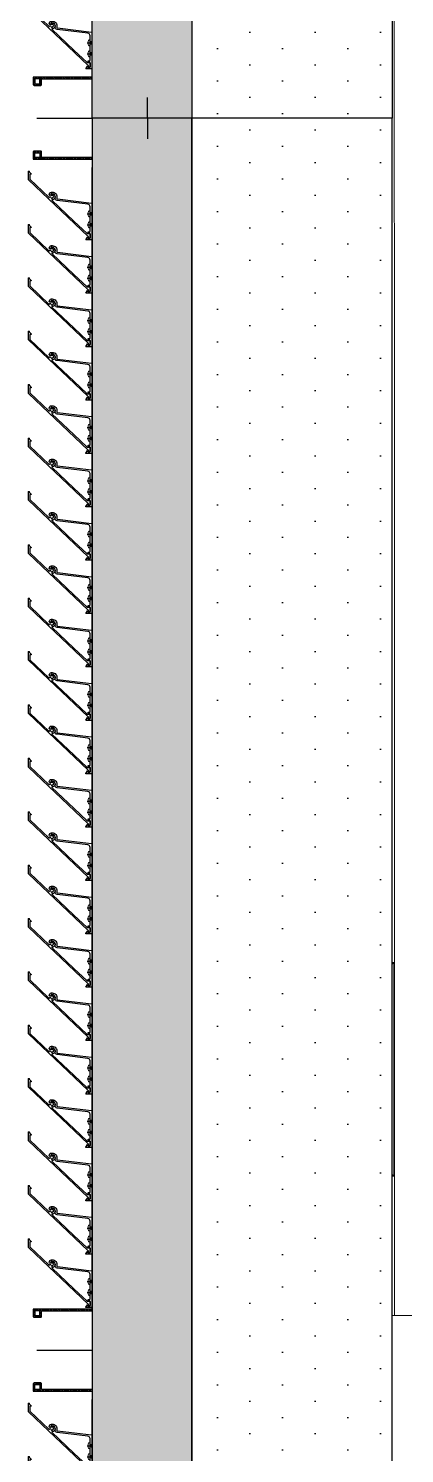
# Model space of a CAD drawing. Header units: millimetres. Extents: x 652937 to 1670132, y 1473552 to 2851037.
# Drawn here: x 696048 to 696505, y 1490579 to 1492314 of the extents above; entities that cross this region are included whole.
import ezdxf

# ---------------------------------------------------------------- set-up
doc = ezdxf.new("R2010")
doc.units = ezdxf.units.MM
doc.set_wipeout_variables(frame=1)
for name, pattern in [('CENTER', [50.8, 31.75, -6.35, 6.35, -6.35]), ('HIDDEN', [0.375, 0.25, -0.125]), ('XKITLINE00', [0]), ('XKITLINE02', [4, 2, -2])]:
    doc.linetypes.add(name, pattern=pattern)
for name, color, linetype in [('010 - ASPG_ACCESSORIES_MAIN_COLOR_1', 7, 'Continuous'), ('010 - ASPG_EXTR_MAIN_COLOR_2', 7, 'Continuous'), ('010 - ASPG_FLASHING_HATCH_', 7, 'Continuous'), ('010 - ASPG_FLASHING_MAIN_COLOR_2', 7, 'Continuous'), ('010 - ASPG_FLASHING_MAIN_COLOR_4', 7, 'Continuous'), ('010 - ASPG_FLASHING_WIPEOUT_', 7, 'Continuous'), ('010 - ASPG_FLASING_WIPEOUT_', 7, 'Continuous'), ('010 - ASPG_FRAMING_CUT_COLOR_4', 7, 'Continuous'), ('010 - ASPG_FRAMING_HATCH_', 7, 'Continuous'), ('010 - ASPG_FRAMING_MAIN_COLOR_2', 7, 'Continuous'), ('010 - ASPG_FRAMING_SUB_COLOR_2', 7, 'Continuous'), ('010 - ASPG_FRAMING_WIPEOUT_', 7, 'Continuous'), ('BOLT & SCREW', 7, 'Continuous'), ('Center Line', 7, 'CENTER')]:
    doc.layers.add(name, color=color, linetype=linetype)
for name, color, linetype, plot in [('010 - ASPG_EXTR_DEF_SUB', 7, 'Continuous', False), ('010 - ASPG_FASTERN_DEF_SUB', 7, 'Continuous', False), ('010 - ASPG_FRAMING_DEF_SUB', 7, 'Continuous', False)]:
    doc.layers.add(name, color=color, linetype=linetype, plot=plot)
for name, color, linetype, lineweight in [('12-GRID', 7, 'CENTER', 13), ('A-COLOMN', 7, 'Continuous', 9), ('A-WALL', 7, 'Continuous', 25), ('Bolt', 7, 'Continuous', 0), ('Part', 7, 'Continuous', 0), ('S-230-A-FLOOR', 7, 'Continuous', 9), ('SCREW', 7, 'Continuous', 5)]:
    doc.layers.add(name, color=color, linetype=linetype, lineweight=lineweight)
pattern_1 = [(270, (1257419.24324, -520041.6224), (0.65495992507, -1.1344238721), [0.7562825814, -1.5125651628]), (30, (1257419.24324, -520041.6224), (0.65495992936, 1.1344238696), [0.7562825814, -1.5125651628]), (330, (1257419.24324, -520041.6224), (1.30991985442, -2.48e-09), [-1.5125651628, 0.7562825814])]
pattern_2 = [(315, (1257419.4929, -520021.6224), (1.3369313545, 1.3369313545), []), (45, (1257419.4929, -520021.6224), (-1.3369313545, 1.3369313545), [])]
pattern_3 = [(270, (1257419.4425, -520043.9224), (0.65495992507, -1.1344238721), [0.7562825814, -1.5125651628]), (30, (1257419.4425, -520043.9224), (0.65495992936, 1.1344238696), [0.7562825814, -1.5125651628]), (330, (1257419.4425, -520043.9224), (1.30991985442, -2.48e-09), [-1.5125651628, 0.7562825814])]
pattern_4 = [(315, (1257419.1929, -520023.9224), (1.3369313545, 1.3369313545), []), (45, (1257419.1929, -520023.9224), (-1.3369313545, 1.3369313545), [])]
pattern_5 = [(0, (0, 0), (3.96875, 7.9375), [0, -7.9375])]
pattern_6 = [(0, (0, 0), (19.84375, 39.6875), [0, -39.6875])]

# ---------------------------------------------------------------- blocks, each defined once
blk = doc.blocks.new('21')
at = {"layer": 'A-COLOMN', "color": 7}
for p, q in [((0, 0.0692), (0, -0.0692)), ((-0.0692, 0), (0.0692, 0))]:
    blk.add_line(p, q, dxfattribs=at)
at = {"layer": 'A-COLOMN', "color": 7, "ltscale": 3}
blk.add_lwpolyline([(-0.15, 0.15), (0.15, 0.15), (0.15, -0.15), (-0.15, -0.15)], close=True, dxfattribs=at)
blk = doc.blocks.new('3')
at = {"layer": 'Bolt', "color": 7, "linetype": 'XKITLINE00', "lineweight": 0}
for p, q in [((-123.5115, 63.1652), (-123.4649, 63.1652)), ((-123.5115, 63.1652), (-123.4649, 63.1652)), ((-123.4415, 63.2352), (-123.4415, 63.1886)), ((-123.4415, 63.2352), (-123.4415, 63.1886)), ((-123.3715, 63.1652), (-123.4181, 63.1652)), ((-123.3715, 63.1652), (-123.4181, 63.1652)), ((-123.2115, 63.1652), (-123.1649, 63.1652)), ((-123.2115, 63.1652), (-123.1649, 63.1652)), ((-123.1415, 63.2352), (-123.1415, 63.1886)), ((-123.1415, 63.2352), (-123.1415, 63.1886)), ((-123.0715, 63.1652), (-123.1181, 63.1652)), ((-123.0715, 63.1652), (-123.1181, 63.1652)), ((-123.4415, 63.0952), (-123.4415, 63.1418)), ((-123.4415, 63.0952), (-123.4415, 63.1418)), ((-123.1415, 63.0952), (-123.1415, 63.1418)), ((-123.1415, 63.0952), (-123.1415, 63.1418)), ((-123.6915, 62.6922), (-123.6915, 62.6456)), ((-122.8915, 62.6922), (-122.8915, 62.6456)), ((-123.7615, 62.6222), (-123.7149, 62.6222)), ((-123.6915, 62.5522), (-123.6915, 62.5988)), ((-123.6215, 62.6222), (-123.6681, 62.6222)), ((-122.9615, 62.6222), (-122.9149, 62.6222)), ((-122.8915, 62.5522), (-122.8915, 62.5988)), ((-122.8215, 62.6222), (-122.8681, 62.6222))]:
    blk.add_line(p, q, dxfattribs=at)
at = {"layer": 'Bolt', "color": 7, "linetype": 'XKITLINE02', "lineweight": 0}
for p, q in [((-123.3065, 62.6572), (-123.2765, 62.6572)), ((-123.2765, 62.7197), (-123.2515, 62.7197)), ((-123.3461, 62.6222), (-123.1315, 62.6222)), ((-123.3065, 62.5872), (-123.2765, 62.5872)), ((-123.2765, 62.5247), (-123.2515, 62.5247))]:
    blk.add_line(p, q, dxfattribs=at)
at = {"layer": 'Part', "color": 7, "linetype": 'HIDDEN', "lineweight": 0, "ltscale": 5}
for p, q in [((-111.6117, 63.4523), (-124.6663, 63.4531)), ((-111.6117, 62.9073), (-124.6663, 62.9081))]:
    blk.add_line(p, q, dxfattribs=at)
at = {"layer": 'Part', "color": 7, "linetype": 'XKITLINE02', "lineweight": 0}
for p, q in [((-123.3065, 63.4652), (-123.3065, 62.8972)), ((-123.3065, 62.8972), (-123.3065, 63.4652)), ((-123.2765, 63.4652), (-123.2765, 62.8972)), ((-123.2765, 62.8972), (-123.2765, 63.4652)), ((-123.2765, 63.0152), (-123.3065, 63.0152)), ((-123.2765, 62.7722), (-123.2765, 62.4722))]:
    blk.add_line(p, q, dxfattribs=at)
at = {"layer": 'Part', "color": 7, "lineweight": 0}
for p, q in [((-123.8415, 62.8972), (-123.9415, 62.9972)), ((-122.6415, 62.9972), (-122.7415, 62.8972)), ((-123.2515, 62.7722), (-123.2515, 62.4722)), ((-123.9415, 62.2472), (-123.8415, 62.3472)), ((-122.7415, 62.3472), (-122.6415, 62.2472))]:
    blk.add_line(p, q, dxfattribs=at)
for points in [[(-124.6663, 62.8681), (-111.6117, 62.8673), (-111.6117, 63.4923), (-124.6663, 63.4931)], [(-123.8415, 62.8972), (-122.7415, 62.8972), (-122.7415, 62.3472), (-123.8415, 62.3472)], [(-123.0415, 62.4122), (-123.2765, 62.4122), (-123.2765, 62.8322), (-123.0415, 62.8322), (-123.0415, 62.8722), (-123.5415, 62.8722), (-123.5415, 62.8322), (-123.3065, 62.8322), (-123.3065, 62.4122), (-123.5415, 62.4122), (-123.5415, 62.3722), (-123.0415, 62.3722)]]:
    blk.add_lwpolyline(points, close=True, dxfattribs=at)
at = {"layer": 'Part', "color": 7, "linetype": 'XKITLINE02', "lineweight": 0}
blk.add_lwpolyline([(-123.5415, 62.8972), (-123.5415, 63.4652), (-123.0415, 63.4652), (-123.0415, 62.8972)], dxfattribs=at)
at = {"layer": 'Part', "color": 7, "lineweight": 0}
for points in [[(-123.0415, 62.9972), (-122.6415, 62.9972), (-122.6415, 62.2472), (-123.9415, 62.2472), (-123.9415, 62.9972), (-123.5415, 62.9972)], [(-123.2765, 62.4722), (-122.9765, 62.4722), (-122.9765, 62.7722), (-123.2765, 62.7722)]]:
    blk.add_lwpolyline(points, dxfattribs=at)
at = {"layer": 'Part', "color": 7, "linetype": 'HIDDEN', "lineweight": 0}
blk.add_lwpolyline([(-123.5415, 62.9972), (-123.0415, 62.9972)], dxfattribs=at)
blk = doc.blocks.new('W-1-PP18-ST_ENT3_REV02_20260413-050421_PP18_ENT3_MAIN_PLAN')
at = {"layer": 'A-WALL', "color": 7, "linetype": 'HIDDEN', "lineweight": 13, "ltscale": 8}
blk.add_lwpolyline([(-4084.5, -1906), (-4085, 755.8)], dxfattribs=at)
at = {"layer": 'A-WALL', "color": 7, "lineweight": 13}
blk.add_lwpolyline([(-3834.8, 755.8), (-3834.5, -1906.2)], dxfattribs=at)
at = {"color": 7, "xscale": 200.000000000001, "yscale": 200.000000000001, "zscale": 200.000000000001, "rotation": 90}
blk.add_blockref('3', (8614.4, 23052.3), dxfattribs=at)
at = {"layer": 'S-230-A-FLOOR', "color": 7, "xscale": 1000, "yscale": 1000, "zscale": 1000, "rotation": 90.00830806532032}
blk.add_blockref('21', (-3932.4, -2055.9), dxfattribs=at)
blk = doc.blocks.new('*U9351')
at = {"layer": '12-GRID', "color": 7, "linetype": 'CENTER'}
for p, q in [((0, -6.2), (0, 2.2)), ((-4.2, -2), (4.2, -2))]:
    blk.add_line(p, q, dxfattribs=at)
at = {"layer": 'BOLT & SCREW', "color": 7}
for p, q in [((-0.6, -1.8), (-1.8, -1.6)), ((-0.6, -2.2), (-1.8, -2.4)), ((-0.5, -1.8), (-0.9, -1.6)), ((-0.5, -2.2), (-0.9, -2.4)), ((-0.2, -1.4), (-0.4, -0.2)), ((-0.2, -1.5), (-0.4, -1.1)), ((-0.2, -2.5), (-0.4, -2.9)), ((-0.2, -2.6), (-0.4, -3.8)), ((0.2, -1.4), (0.4, -0.2)), ((0.2, -1.5), (0.4, -1.1)), ((0.4, -2.9), (0.2, -2.5)), ((0.2, -2.6), (0.4, -3.8)), ((0.5, -1.8), (0.9, -1.6)), ((0.5, -2.2), (0.9, -2.4)), ((0.6, -1.8), (1.8, -1.6)), ((0.6, -2.2), (1.8, -2.4))]:
    blk.add_line(p, q, dxfattribs=at)
for points in [[(-1.8, -1.6), (-0.9, -1.6, 0.414214), (-0.4, -1.1), (-0.4, -0.2), (0.4, -0.2), (0.4, -1.1, 0.414214), (0.9, -1.6), (1.8, -1.6), (1.8, -2.4), (0.9, -2.4, 0.414214), (0.4, -2.9), (0.4, -3.8), (-0.4, -3.8), (-0.4, -2.9, 0.414214), (-0.9, -2.4), (-1.8, -2.4)], [(0.2, -2.5, -0.414214), (0.5, -2.2), (0.6, -2.2), (0.6, -1.8), (0.5, -1.8, -0.414214), (0.2, -1.5), (0.2, -1.4), (-0.2, -1.4), (-0.2, -1.5, -0.414214), (-0.5, -1.8), (-0.6, -1.8), (-0.6, -2.2), (-0.5, -2.2, -0.414214), (-0.2, -2.5), (-0.2, -2.6), (0.2, -2.6)]]:
    blk.add_lwpolyline(points, format="xyb", close=True, dxfattribs=at)
blk.add_circle((0, -2), 3.5, dxfattribs=at)
blk = doc.blocks.new('000_ASPG_TYP_FILES_20260218-010703_FRAME_EXTR_')
at = {"layer": '010 - ASPG_FRAMING_HATCH_'}
h = blk.add_hatch(dxfattribs=at)
h.set_pattern_fill('ANSI32', scale=0.1, angle=180)
edge = h.paths.add_edge_path()
edge.add_line((2, 16), (2, 2))
edge.add_line((2, 2), (39.7, 2))
edge.add_arc((39.7, 1.7), 0.3, 0, 90, ccw=False)
edge.add_line((40, 1.7), (40, 0.3))
edge.add_arc((39.7, 0.3), 0.3, -90, 0, ccw=False)
edge.add_line((39.7, 0), (0.3, 0))
edge.add_arc((0.3, 0.3), 0.3, 180, 270, ccw=False)
edge.add_line((0, 0.3), (0, 17.7))
edge.add_arc((0.3, 17.7), 0.3, 90, 180, ccw=False)
edge.add_line((0.3, 18), (22.6, 18))
edge.add_arc((22.6, 18.5), 0.5, 270, 380.2095)
edge.add_arc((26.2, 19.8), 3.35, 182.0638, 200.2095, ccw=False)
edge.add_arc((23.6, 19.7), 0.76, 2.0638, 182.0638, ccw=False)
edge.add_arc((26.2, 19.8), 1.83, 182.0638, 447.9362)
edge.add_arc((26.3, 22.4), 0.76, 87.9362, 267.9362, ccw=False)
edge.add_arc((26.2, 19.8), 3.35, 69.7905, 87.9362, ccw=False)
edge.add_arc((27.5, 23.4), 0.5, 249.7905, 360)
edge.add_line((28, 23.4), (28, 26.7))
edge.add_line((28, 26.7), (28.5, 27.2))
edge.add_line((28.5, 27.2), (28, 27.7))
edge.add_line((28, 27.7), (28, 38.6))
edge.add_line((28, 38.6), (28.5, 39.1))
edge.add_line((28.5, 39.1), (28, 39.6))
edge.add_line((28, 39.6), (28, 42.9))
edge.add_arc((27.5, 42.9), 0.5, 0, 110.2095)
edge.add_arc((26.2, 46.5), 3.35, 272.0638, 290.2095, ccw=False)
edge.add_arc((26.3, 43.9), 0.76, 92.0638, 272.0638, ccw=False)
edge.add_arc((26.2, 46.5), 1.83, 272.0638, 537.9362)
edge.add_arc((23.6, 46.6), 0.76, 177.9362, 357.9362, ccw=False)
edge.add_arc((26.2, 46.5), 3.35, 159.7905, 177.9362, ccw=False)
edge.add_arc((22.6, 47.8), 0.5, 339.7905, 450)
edge.add_line((22.6, 48.3), (0.3, 48.3))
edge.add_arc((0.3, 48.6), 0.3, 180, 270, ccw=False)
edge.add_line((0, 48.6), (0, 60))
edge.add_arc((0.3, 60), 0.3, 90, 180, ccw=False)
edge.add_line((0.3, 60.3), (5, 60.3))
edge.add_line((5, 60.3), (5, 65))
edge.add_arc((5.3, 65), 0.3, 90, 180, ccw=False)
edge.add_line((5.3, 65.3), (30, 65.3))
edge.add_line((30, 65.3), (30, 63.6))
edge.add_arc((29.7, 63.6), 0.3, -90, 0, ccw=False)
edge.add_line((29.7, 63.3), (7.3, 63.3))
edge.add_arc((7.3, 63), 0.3, 90, 180)
edge.add_line((7, 63), (7, 58.3))
edge.add_line((7, 58.3), (2.3, 58.3))
edge.add_arc((2.3, 58), 0.3, 90, 180)
edge.add_line((2, 58), (2, 50.6))
edge.add_arc((2.3, 50.6), 0.3, 180, 270)
edge.add_line((2.3, 50.3), (29.7, 50.3))
edge.add_arc((29.7, 50), 0.3, 0, 90, ccw=False)
edge.add_line((30, 50), (30, 26.7))
edge.add_line((30, 26.7), (30, 16.3))
edge.add_arc((29.7, 16.3), 0.3, -90, 0, ccw=False)
edge.add_line((29.7, 16), (2, 16))
at = {"layer": '010 - ASPG_FRAMING_CUT_COLOR_4', "color": 7}
blk.add_lwpolyline([(2, 16), (2, 2), (39.7, 2, -0.414214), (40, 1.7), (40, 0.3, -0.414214), (39.7, 0), (0.3, 0, -0.414214), (0, 0.3), (0, 17.7, -0.414214), (0.3, 18), (22.6, 18, 0.52173), (23, 18.7, -0.079342), (22.8, 19.7, -1), (24.3, 19.8, 2.296346), (26.2, 21.7, -1), (26.3, 23.2, -0.079342), (27.3, 23, 0.52173), (28, 23.4), (28, 26.7), (28.5, 27.2), (28, 27.7), (28, 38.6), (28.5, 39.1), (28, 39.6), (28, 42.9, 0.52173), (27.3, 43.3, -0.079342), (26.3, 43.1, -1), (26.2, 44.6, 2.296346), (24.3, 46.5, -1), (22.8, 46.6, -0.079342), (23, 47.6, 0.52173), (22.6, 48.3), (0.3, 48.3, -0.414214), (0, 48.6), (0, 60, -0.414214), (0.3, 60.3), (5, 60.3), (5, 65, -0.414214), (5.3, 65.3), (30, 65.3), (30, 63.6, -0.414214), (29.7, 63.3), (7.3, 63.3, 0.414214), (7, 63), (7, 58.3), (2.3, 58.3, 0.414214), (2, 58), (2, 50.6, 0.414214), (2.3, 50.3), (29.7, 50.3, -0.414214), (30, 50), (30, 26.7), (30, 16.3, -0.414214), (29.7, 16)], format="xyb", close=True, dxfattribs=at)
at = {"color": 7}
for p in [(26.2, 48.5), (26.2, 21.8)]:
    blk.add_blockref('*U9351', p, dxfattribs=at)
blk = doc.blocks.new('*U9353')
at = {"layer": '010 - ASPG_FRAMING_HATCH_', "transparency": 33554585}
h = blk.add_hatch(dxfattribs=at)
h.set_pattern_fill('ANSI32', scale=0.25)
edge = h.paths.add_edge_path()
edge.add_line((2, -50), (2, -75))
edge.add_line((2, -75), (0, -75))
edge.add_line((0, -75), (0, -49))
edge.add_arc((1, -49), 1, 90, 180, ccw=False)
edge.add_line((1, -48), (63, -48))
edge.add_arc((63, -47), 1, 270, 360)
edge.add_line((64, -47), (64, 47))
edge.add_arc((63, 47), 1, 0, 90)
edge.add_line((63, 48), (1, 48))
edge.add_arc((1, 49), 1, 180, 270, ccw=False)
edge.add_line((0, 49), (0, 75))
edge.add_line((0, 75), (2, 75))
edge.add_line((2, 75), (2, 50))
edge.add_line((2, 50), (141, 50))
edge.add_line((141, 50), (141, 41))
edge.add_arc((140, 41), 1, 270, 360, ccw=False)
edge.add_line((140, 40), (132, 40))
edge.add_arc((132, 41), 1, 180, 270, ccw=False)
edge.add_line((131, 41), (131, 47))
edge.add_arc((130, 47), 1, 0, 90)
edge.add_line((130, 48), (67, 48))
edge.add_arc((67, 47), 1, 90, 180)
edge.add_line((66, 47), (66, -47))
edge.add_arc((67, -47), 1, 180, 270)
edge.add_line((67, -48), (130, -48))
edge.add_arc((130, -47), 1, 270, 360)
edge.add_line((131, -47), (131, -41))
edge.add_arc((132, -41), 1, 90, 180, ccw=False)
edge.add_line((132, -40), (140, -40))
edge.add_arc((140, -41), 1, 0, 90, ccw=False)
edge.add_line((141, -41), (141, -50))
edge.add_line((141, -50), (2, -50))
h.paths.add_polyline_path([(139, 48), (139, 42), (133, 42), (133, 48)], flags=16)
h.paths.add_polyline_path([(139, -48), (139, -42), (133, -42), (133, -48)], flags=16)
at = {"layer": '010 - ASPG_FRAMING_HATCH_'}
h = blk.add_hatch(dxfattribs=at)
h.set_pattern_fill('ANSI37', scale=0.595498, angle=-90)
h.set_pattern_definition(pattern_4)
edge = h.paths.add_edge_path()
edge.add_ellipse((11.5, 55), major_axis=(0, -5), ratio=0.644482, start_angle=180, end_angle=360, ccw=False)
edge.add_line((11.5, 60), (2, 60))
edge.add_arc((-7.9, 55), 11.1, -26.7963, 26.7963, ccw=False)
edge.add_line((2, 50), (11.5, 50))
h = blk.add_hatch(dxfattribs=at)
h.set_pattern_fill('HONEY', scale=0.238199, angle=-90)
h.set_pattern_definition(pattern_3)
edge = h.paths.add_edge_path()
edge.add_ellipse((11.8, 55), major_axis=(0, -5), ratio=0.644482, start_angle=0, end_angle=360, ccw=False)
h = blk.add_hatch(dxfattribs=at)
h.set_pattern_fill('HONEY', scale=0.238199, angle=-90)
h.set_pattern_definition(pattern_1)
edge = h.paths.add_edge_path()
edge.add_ellipse((57.5, 55), major_axis=(0, -5), ratio=0.644482, start_angle=0, end_angle=360)
h = blk.add_hatch(dxfattribs=at)
h.set_pattern_fill('ANSI37', scale=0.595498, angle=-90)
h.set_pattern_definition(pattern_2)
edge = h.paths.add_edge_path()
edge.add_ellipse((57.8, 55), major_axis=(0, -5), ratio=0.644482, start_angle=0, end_angle=180)
edge.add_line((57.8, 60), (62, 60))
edge.add_arc((62, 60.3), 0.3, -90, 0)
edge.add_line((62.3, 60.3), (62.3, 61))
edge.add_line((62.3, 61), (61.8, 61.5))
edge.add_line((61.8, 61.5), (62.3, 62))
edge.add_line((62.3, 62), (61.8, 62.5))
edge.add_line((61.8, 62.5), (62.3, 63))
edge.add_line((62.3, 63), (61.8, 63.5))
edge.add_line((61.8, 63.5), (62.3, 64))
edge.add_line((62.3, 64), (62.3, 65))
edge.add_line((62.3, 65), (63.3, 65))
edge.add_line((63.3, 65), (63.8, 65.5))
edge.add_line((63.8, 65.5), (64.3, 65))
edge.add_line((64.3, 65), (64.8, 65.5))
edge.add_line((64.8, 65.5), (65.3, 65))
edge.add_line((65.3, 65), (65.8, 65.5))
edge.add_line((65.8, 65.5), (66.3, 65))
edge.add_line((66.3, 65), (67, 65))
edge.add_arc((67, 65.3), 0.3, -90, 0)
edge.add_line((67.3, 65.3), (67.3, 60))
edge.add_arc((77.2, 55), 11.1, 153.2037, 206.7963)
edge.add_line((67.3, 50), (57.8, 50))
h = blk.add_hatch(dxfattribs=at)
h.set_pattern_fill('ANSI37', scale=0.595498, angle=-90)
h.set_pattern_definition(pattern_4)
edge = h.paths.add_edge_path()
edge.add_ellipse((11.5, -55), major_axis=(0, 5), ratio=0.644482, start_angle=0, end_angle=180)
edge.add_line((11.5, -60), (2, -60))
edge.add_arc((-7.9, -55), 11.1, 333.2037, 386.7963)
edge.add_line((2, -50), (11.5, -50))
h = blk.add_hatch(dxfattribs=at)
h.set_pattern_fill('HONEY', scale=0.238199, angle=-90)
h.set_pattern_definition(pattern_3)
edge = h.paths.add_edge_path()
edge.add_ellipse((11.8, -55), major_axis=(0, 5), ratio=0.644482, start_angle=0, end_angle=360)
h = blk.add_hatch(dxfattribs=at)
h.set_pattern_fill('HONEY', scale=0.238199, angle=-90)
h.set_pattern_definition(pattern_1)
edge = h.paths.add_edge_path()
edge.add_ellipse((57.5, -55), major_axis=(0, 5), ratio=0.644482, start_angle=0, end_angle=360, ccw=False)
h = blk.add_hatch(dxfattribs=at)
h.set_pattern_fill('ANSI37', scale=0.595498, angle=-90)
h.set_pattern_definition(pattern_2)
edge = h.paths.add_edge_path()
edge.add_ellipse((57.8, -55), major_axis=(0, 5), ratio=0.644482, start_angle=180, end_angle=360, ccw=False)
edge.add_line((57.8, -60), (62, -60))
edge.add_arc((62, -60.3), 0.3, 360, 450, ccw=False)
edge.add_line((62.3, -60.3), (62.3, -61))
edge.add_line((62.3, -61), (61.8, -61.5))
edge.add_line((61.8, -61.5), (62.3, -62))
edge.add_line((62.3, -62), (61.8, -62.5))
edge.add_line((61.8, -62.5), (62.3, -63))
edge.add_line((62.3, -63), (61.8, -63.5))
edge.add_line((61.8, -63.5), (62.3, -64))
edge.add_line((62.3, -64), (62.3, -65))
edge.add_line((62.3, -65), (63.3, -65))
edge.add_line((63.3, -65), (63.8, -65.5))
edge.add_line((63.8, -65.5), (64.3, -65))
edge.add_line((64.3, -65), (64.8, -65.5))
edge.add_line((64.8, -65.5), (65.3, -65))
edge.add_line((65.3, -65), (65.8, -65.5))
edge.add_line((65.8, -65.5), (66.3, -65))
edge.add_line((66.3, -65), (67, -65))
edge.add_arc((67, -65.3), 0.3, 360, 450, ccw=False)
edge.add_line((67.3, -65.3), (67.3, -60))
edge.add_arc((77.2, -55), 11.1, 153.2037, 206.7963, ccw=False)
edge.add_line((67.3, -50), (57.8, -50))
at = {"layer": '010 - ASPG_FASTERN_DEF_SUB', "color": 7}
blk.add_point((0, 0), dxfattribs=at)
at = {"layer": '010 - ASPG_FRAMING_CUT_COLOR_4', "color": 7}
blk.add_lwpolyline([(2, -50), (2, -75), (0, -75), (0, -49, -0.414214), (1, -48), (63, -48, 0.414214), (64, -47), (64, 47, 0.414214), (63, 48), (1, 48, -0.414214), (0, 49), (0, 75), (2, 75), (2, 50), (141, 50), (141, 41, -0.414214), (140, 40), (132, 40, -0.414214), (131, 41), (131, 47, 0.414214), (130, 48), (67, 48, 0.414214), (66, 47), (66, -47, 0.414214), (67, -48), (130, -48, 0.414214), (131, -47), (131, -41, -0.414214), (132, -40), (140, -40, -0.414214), (141, -41), (141, -50)], format="xyb", close=True, dxfattribs=at)
for points in [[(139, 48), (139, 42), (133, 42), (133, 48)], [(139, -48), (139, -42), (133, -42), (133, -48)]]:
    blk.add_lwpolyline(points, close=True, dxfattribs=at)
at = {"layer": '010 - ASPG_FRAMING_DEF_SUB', "color": 7, "transparency": 33554508}
blk.add_line((136.5, 0), (-4.5, 0), dxfattribs=at)
at = {"layer": '010 - ASPG_FRAMING_DEF_SUB', "color": 7, "transparency": 33554457}
for points in [[(2, 50), (15, 50), (15, 60), (2, 60)], [(54.3, 50), (67.3, 50), (67.3, 65.5), (54.3, 65.5)], [(2, -50), (15, -50), (15, -60), (2, -60)], [(54.3, -50), (67.3, -50), (67.3, -65.5), (54.3, -65.5)]]:
    blk.add_lwpolyline(points, close=True, dxfattribs=at)
at = {"layer": '010 - ASPG_FRAMING_SUB_COLOR_2', "color": 7}
for points in [[(11.8, 50), (2, 50, 0.238199), (2, 60), (11.8, 60)], [(57.5, 50), (67.3, 50, -0.238199), (67.3, 60), (67.3, 65.3, -0.414214), (67, 65), (66.3, 65), (65.8, 65.5), (65.3, 65), (64.8, 65.5), (64.3, 65), (63.8, 65.5), (63.3, 65), (62.3, 65), (62.3, 64), (61.8, 63.5), (62.3, 63), (61.8, 62.5), (62.3, 62), (61.8, 61.5), (62.3, 61), (62.3, 60.3, -0.414214), (62, 60), (57.5, 60)], [(11.8, -50), (2, -50, -0.238199), (2, -60), (11.8, -60)], [(57.5, -50), (67.3, -50, 0.238199), (67.3, -60), (67.3, -65.3, 0.414214), (67, -65), (66.3, -65), (65.8, -65.5), (65.3, -65), (64.8, -65.5), (64.3, -65), (63.8, -65.5), (63.3, -65), (62.3, -65), (62.3, -64), (61.8, -63.5), (62.3, -63), (61.8, -62.5), (62.3, -62), (61.8, -61.5), (62.3, -61), (62.3, -60.3, 0.414214), (62, -60), (57.5, -60)]]:
    blk.add_lwpolyline(points, format="xyb", dxfattribs=at)
at = {"layer": '010 - ASPG_FRAMING_SUB_COLOR_2', "color": 7, "extrusion": (0, 0, -1)}
for centre, major_axis in [((11.8, 55), (0, -5)), ((57.5, -55), (0, 5))]:
    blk.add_ellipse(centre, major_axis=major_axis, ratio=0.644482, dxfattribs=at)
at = {"layer": '010 - ASPG_FRAMING_SUB_COLOR_2', "color": 7}
for centre, major_axis in [((57.5, 55), (0, -5)), ((11.8, -55), (0, 5))]:
    blk.add_ellipse(centre, major_axis=major_axis, ratio=0.644482, dxfattribs=at)
blk = doc.blocks.new('PZG35-9D5')
at = {"layer": 'Center Line', "color": 7}
blk.add_line((0, 3.7), (0, -10.5), dxfattribs=at)
at = {"layer": 'SCREW', "color": 7}
for p, q in [((-1.4, 0), (-1.4, -1.1)), ((1.4, 0), (1.4, -0.6)), ((-1.9, -1.4), (1.9, -0.9)), ((-1.9, -1.4), (-1.4, -1.1)), ((-1.9, -1.4), (-1.4, -1.7)), ((-1.9, -2.7), (1.9, -2.2)), ((-1.9, -2.7), (-1.4, -2.4)), ((-1.9, -2.7), (-1.4, -3)), ((-1.9, -4), (-1.4, -3.7)), ((-1.9, -4), (-1, -3.9)), ((-1.9, -4), (-1.4, -4.3)), ((-1.4, -1.1), (1.4, -0.6)), ((-1.4, -1.7), (1.4, -1.2)), ((-1.4, -1.7), (-1.4, -2.4)), ((-1.4, -2.4), (1.4, -1.9)), ((-1.4, -3), (1.4, -2.5)), ((-1.4, -3), (-1.4, -3.7)), ((-1.4, -3.7), (-0.8, -3.6)), ((-1.4, -4.3), (-1.4, -8.1)), ((-1.4, -4.3), (-1.2, -4.3)), ((0, -9.5), (-1.4, -8.1)), ((0, -9.5), (1.4, -8.1)), ((0.6, -3.3), (1.4, -3.2)), ((0.7, -3.7), (1.9, -3.5)), ((0.7, -3.9), (1.4, -3.8)), ((0.7, -4.6), (1.4, -4.5)), ((0.7, -5), (1.9, -4.8)), ((0.7, -5.2), (1.4, -5.1)), ((1.9, -0.9), (1.4, -0.6)), ((1.9, -0.9), (1.4, -1.2)), ((1.4, -1.2), (1.4, -1.9)), ((1.9, -2.2), (1.4, -1.9)), ((1.9, -2.2), (1.4, -2.5)), ((1.4, -2.5), (1.4, -3.2)), ((1.9, -3.5), (1.4, -3.2)), ((1.9, -3.5), (1.4, -3.8)), ((1.4, -3.8), (1.4, -4.5)), ((1.9, -4.8), (1.4, -4.5)), ((1.9, -4.8), (1.4, -5.1)), ((1.4, -5.1), (1.4, -8.1))]:
    blk.add_line(p, q, dxfattribs=at)
blk.add_lwpolyline([(0, -9.5), (0.7, -5.2), (0.7, -3.6, 0.417657), (0.4, -3.3, 0.108102), (-0.8, -3.6), (-1.4, -4.7)], format="xyb", dxfattribs=at)
blk = doc.blocks.new('*U9352')
at = {"layer": 'SCREW', "color": 7}
blk.add_lwpolyline([(3, 1.8, 0.09906), (0.8, 2.5), (0.8, 2.3), (-0.8, 2.3), (-0.8, 2.5, 0.09906), (-3, 1.8, 0.266588), (-3.5, 1), (-3.5, 0.2, 0.414214), (-3.3, 0), (3.3, 0, 0.414214), (3.5, 0.2), (3.5, 1, 0.266588)], format="xyb", close=True, dxfattribs=at)
blk.add_blockref('PZG35-9D5', (0, 0), dxfattribs=at)
blk = doc.blocks.new('*U9355')
at = {"color": 7}
blk.add_point((0, 0), dxfattribs=at)
at = {"layer": '010 - ASPG_ACCESSORIES_MAIN_COLOR_1', "color": 7}
blk.add_lwpolyline([(-39.7, -0.6, 0.414214), (-40, -0.9), (-40, -7.4, 0.57735), (-39.7, -7.6), (-36.6, -5.8, 0.767327), (-36.8, -5.3), (-37.9, -5.3, -0.414214), (-38.2, -5), (-38.2, -2.8, -0.414214), (-38, -2.6), (-32.2, -2.6, -0.388879), (-32, -2.8), (-31.8, -4.3, 0.388879), (-31.3, -4.8), (-30.3, -4.8, 0.414214), (-30, -4.5), (-30, -2.9, -0.414214), (-29.7, -2.6), (0.4, -2.6, -0.378969), (3.4, -5.2), (8, -42.5, 0.446593), (11.6, -45.1, -0.489802), (16.1, -48.7), (16.1, -49.4, -0.18248), (15.8, -50, -0.267949), (15.3, -50.2, 1.122115), (15.1, -52.3, 0.405004), (18.1, -49.4), (18.1, -48.7, 0.489805), (11.2, -43.1, -0.446597), (9.9, -42.3), (4.9, -0.8, 0.364176), (4.6, -0.6)], format="xyb", close=True, dxfattribs=at)
at = {"layer": '010 - ASPG_EXTR_DEF_SUB', "color": 7}
for p in [(-40, -0.5), (43.4, -76.9), (43.4, -77.5)]:
    blk.add_point(p, dxfattribs=at)
at = {"layer": '010 - ASPG_EXTR_MAIN_COLOR_2', "color": 7}
blk.add_lwpolyline([(11.4, -48.2), (11.5, -47.4), (12.2, -47.6), (12.3, -46.8, -0.535538), (14.2, -49.2, 0.991572), (15.7, -49.6, 1.157025), (8.8, -48.8, -0.688558), (8.3, -49), (-17.1, -22.2), (-32.3, -6.1), (-32.3, -2.9, 0.414312), (-32.6, -2.6), (-37.5, -2.6, 0.414116), (-37.8, -2.9), (-37.8, -4.3, 0.414214), (-37.5, -4.6), (-36, -4.6, -0.205895), (-35.8, -4.7), (33.2, -77.5), (43.1, -77.5, 0.668179), (43.4, -77), (40.5, -74.2, 0.668179), (40, -74.4), (40, -76), (33.9, -76), (11.9, -52.8, -0.558354), (12.1, -52, 0.766275), (12, -50.4, -0.438583), (10.7, -48.1)], format="xyb", close=True, dxfattribs=at)
at = {"layer": 'SCREW', "color": 7, "rotation": 180}
for p in [(-21.6, -2.5), (-8.2, -2.5)]:
    blk.add_blockref('*U9352', p, dxfattribs=at)
blk = doc.blocks.new('*U8777')
at = {"color": 7}
blk.add_wipeout([(1720.3, 4), (60, 4), (60, 69.3), (1720.3, 69.3)], dxfattribs=at).dxf.layer = '010 - ASPG_FRAMING_WIPEOUT_'
blk.add_point((60, 69.5), dxfattribs=at)
at = {"layer": '010 - ASPG_FRAMING_MAIN_COLOR_2', "color": 7}
blk.add_lwpolyline([(1690.3, 69.3), (90, 69.3), (90, 6), (1690.3, 6)], close=True, dxfattribs=at)
at = {"layer": '010 - ASPG_FRAMING_SUB_COLOR_2', "color": 7}
for points in [[(1720.3, 4), (60, 4), (60, 69.3), (1720.3, 69.3)], [(60, 2), (60, 4), (1720.3, 4), (1720.3, 2)]]:
    blk.add_lwpolyline(points, close=True, dxfattribs=at)
at = {"color": 7, "transparency": 33554559, "xscale": -1, "rotation": 270}
blk.add_blockref('*U9353', (0, 0), dxfattribs=at)
at = {"color": 7, "xscale": -1, "rotation": 180}
for p in [(100, 69.3), (165, 69.3), (230, 69.3), (295, 69.3), (360, 69.3), (425, 69.3), (490, 69.3), (555, 69.3), (620, 69.3), (685, 69.3), (750, 69.3), (815, 69.3), (880, 69.3), (945, 69.3), (1010, 69.3), (1075, 69.3), (1140, 69.3), (1205, 69.3), (1270, 69.3), (1335, 69.3), (1400, 69.3), (1465, 69.3), (1530, 69.3), (1595, 69.3), (1660, 69.3), (1725, 69.3)]:
    blk.add_blockref('*U9355', p, dxfattribs=at)
at = {"color": 7}
blk.add_blockref('000_ASPG_TYP_FILES_20260218-010703_FRAME_EXTR_', (60, 4), dxfattribs=at)
at = {"color": 7, "xscale": -1}
blk.add_blockref('000_ASPG_TYP_FILES_20260218-010703_FRAME_EXTR_', (1720.3, 4), dxfattribs=at)
blk = doc.blocks.new('*U6670')
at = {"color": 7}
blk.add_wipeout([(1440, 4), (60, 4), (60, 69.3), (1440, 69.3)], dxfattribs=at).dxf.layer = '010 - ASPG_FRAMING_WIPEOUT_'
blk.add_point((60, 69.5), dxfattribs=at)
at = {"layer": '010 - ASPG_FRAMING_MAIN_COLOR_2', "color": 7}
blk.add_lwpolyline([(1410, 69.3), (90, 69.3), (90, 6), (1410, 6)], close=True, dxfattribs=at)
at = {"layer": '010 - ASPG_FRAMING_SUB_COLOR_2', "color": 7}
for points in [[(1440, 4), (60, 4), (60, 69.3), (1440, 69.3)], [(60, 2), (60, 4), (1440, 4), (1440, 2)]]:
    blk.add_lwpolyline(points, close=True, dxfattribs=at)
at = {"color": 7, "transparency": 33554559, "xscale": -1, "rotation": 270}
for p in [(0, 0), (1500, 0)]:
    blk.add_blockref('*U9353', p, dxfattribs=at)
at = {"color": 7, "xscale": -1, "rotation": 180}
for p in [(91.8, 69.3), (156.8, 69.3), (221.8, 69.3), (286.8, 69.3), (351.8, 69.3), (416.8, 69.3), (481.8, 69.3), (546.8, 69.3), (611.8, 69.3), (676.8, 69.3), (741.8, 69.3), (806.8, 69.3), (871.8, 69.3), (936.8, 69.3), (1001.8, 69.3), (1066.8, 69.3), (1131.8, 69.3), (1196.8, 69.3), (1261.8, 69.3), (1326.8, 69.3), (1391.8, 69.3)]:
    blk.add_blockref('*U9355', p, dxfattribs=at)
at = {"color": 7}
blk.add_blockref('000_ASPG_TYP_FILES_20260218-010703_FRAME_EXTR_', (60, 4), dxfattribs=at)
at = {"color": 7, "xscale": -1}
blk.add_blockref('000_ASPG_TYP_FILES_20260218-010703_FRAME_EXTR_', (1440, 4), dxfattribs=at)
blk = doc.blocks.new('W-1-PP18-ST_ENT3_REV02_20260413-054934_PP18_ENT3_ASPG_MAIN_PL')
at = {"color": 7, "rotation": 90}
blk.add_blockref('*U8777', (-4133, -448), dxfattribs=at)
blk.add_blockref('*U6670', (-4133, -1948), dxfattribs=at)
blk.add_blockref('*U6670', (-4133, -3448), dxfattribs=at)
blk = doc.blocks.new('*U9054')
at = {"color": 7}
blk.add_wipeout([(0, -52), (3000, -52), (3000, -296), (0, -296)], dxfattribs=at).dxf.layer = '010 - ASPG_FLASHING_WIPEOUT_'
at = {"layer": '010 - ASPG_FLASHING_HATCH_'}
h = blk.add_hatch(dxfattribs=at)
h.set_pattern_fill('DOTS', scale=0.5)
h.set_pattern_definition(pattern_6)
h.paths.add_polyline_path([(0, -52), (3000, -52), (3000, -296), (0, -296)])
at = {"layer": '010 - ASPG_FLASHING_MAIN_COLOR_2', "color": 7}
blk.add_lwpolyline([(0, -52), (3000, -52), (3000, -296), (0, -296)], close=True, dxfattribs=at)
at = {"color": 7}
blk.add_wipeout([(0, 69.3), (3000, 69.3), (3000, -52), (0, -52)], dxfattribs=at).dxf.layer = '010 - ASPG_FLASING_WIPEOUT_'
at = {"layer": '010 - ASPG_FLASHING_HATCH_'}
h = blk.add_hatch(dxfattribs=at)
h.set_pattern_fill('DOTS', scale=0.1)
h.set_pattern_definition(pattern_5)
h.paths.add_polyline_path([(0, 69.3), (3000, 69.3), (3000, -52), (0, -52)])
at = {"layer": '010 - ASPG_FLASHING_MAIN_COLOR_4', "color": 7}
blk.add_lwpolyline([(0, 69.3), (3000, 69.3), (3000, -52), (0, -52)], close=True, dxfattribs=at)
at = {"layer": 'Defpoints', "color": 7}
blk.add_line((0, 2), (25, 2), dxfattribs=at)
blk.add_line((0, 2), (25, 2), dxfattribs=at)
blk = doc.blocks.new('*U9059')
at = {"color": 7}
blk.add_wipeout([(0, -52), (1599, -52), (1355, -296), (0, -296)], dxfattribs=at).dxf.layer = '010 - ASPG_FLASHING_WIPEOUT_'
at = {"layer": '010 - ASPG_FLASHING_HATCH_'}
h = blk.add_hatch(dxfattribs=at)
h.set_pattern_fill('DOTS', scale=0.5)
h.set_pattern_definition(pattern_6)
h.paths.add_polyline_path([(0, -52), (1599, -52), (1355, -296), (0, -296)])
at = {"layer": '010 - ASPG_FLASHING_MAIN_COLOR_2', "color": 7}
blk.add_lwpolyline([(0, -52), (1599, -52), (1355, -296), (0, -296)], close=True, dxfattribs=at)
at = {"color": 7}
blk.add_wipeout([(0, 69.3), (1720.3, 69.3), (1599, -52), (0, -52)], dxfattribs=at).dxf.layer = '010 - ASPG_FLASING_WIPEOUT_'
at = {"layer": '010 - ASPG_FLASHING_HATCH_'}
h = blk.add_hatch(dxfattribs=at)
h.set_pattern_fill('DOTS', scale=0.1)
h.set_pattern_definition(pattern_5)
h.paths.add_polyline_path([(0, 69.3), (1720.3, 69.3), (1599, -52), (0, -52)])
at = {"layer": '010 - ASPG_FLASHING_MAIN_COLOR_4', "color": 7}
blk.add_lwpolyline([(0, 69.3), (1720.3, 69.3), (1599, -52), (0, -52)], close=True, dxfattribs=at)
at = {"layer": 'Defpoints', "color": 7}
blk.add_line((0, 2), (25, 2), dxfattribs=at)
blk.add_line((0, 2), (25, 2), dxfattribs=at)
blk = doc.blocks.new('W-1-PP18-ST_ENT3_REV02_20260618-221618_LOPF_FLASHING')
at = {"color": 7, "rotation": 90}
blk.add_blockref('*U9059', (-3999.5, -398.8), dxfattribs=at)
at = {"color": 7, "xscale": -1.000000000000001, "rotation": 90}
blk.add_blockref('*U9054', (-3999.5, -398.8), dxfattribs=at)

msp = doc.modelspace()

# ---------------------------------------------------------------- block references
at = {"color": 7}
msp.add_blockref('W-1-PP18-ST_ENT3_REV02_20260413-050421_PP18_ENT3_MAIN_PLAN', (700327.4222, 1492652.7123), dxfattribs=at)

# ---------------------------------------------------------------- next in the draw order: block references
msp.add_blockref('W-1-PP18-ST_ENT3_REV02_20260413-054934_PP18_ENT3_ASPG_MAIN_PL', (700327.4222, 1492652.7123), dxfattribs=at)

# ---------------------------------------------------------------- next in the draw order: block references
msp.add_blockref('W-1-PP18-ST_ENT3_REV02_20260618-221618_LOPF_FLASHING', (700193.9006, 1492603.5552), dxfattribs=at)

doc.saveas('drawing.dxf')
